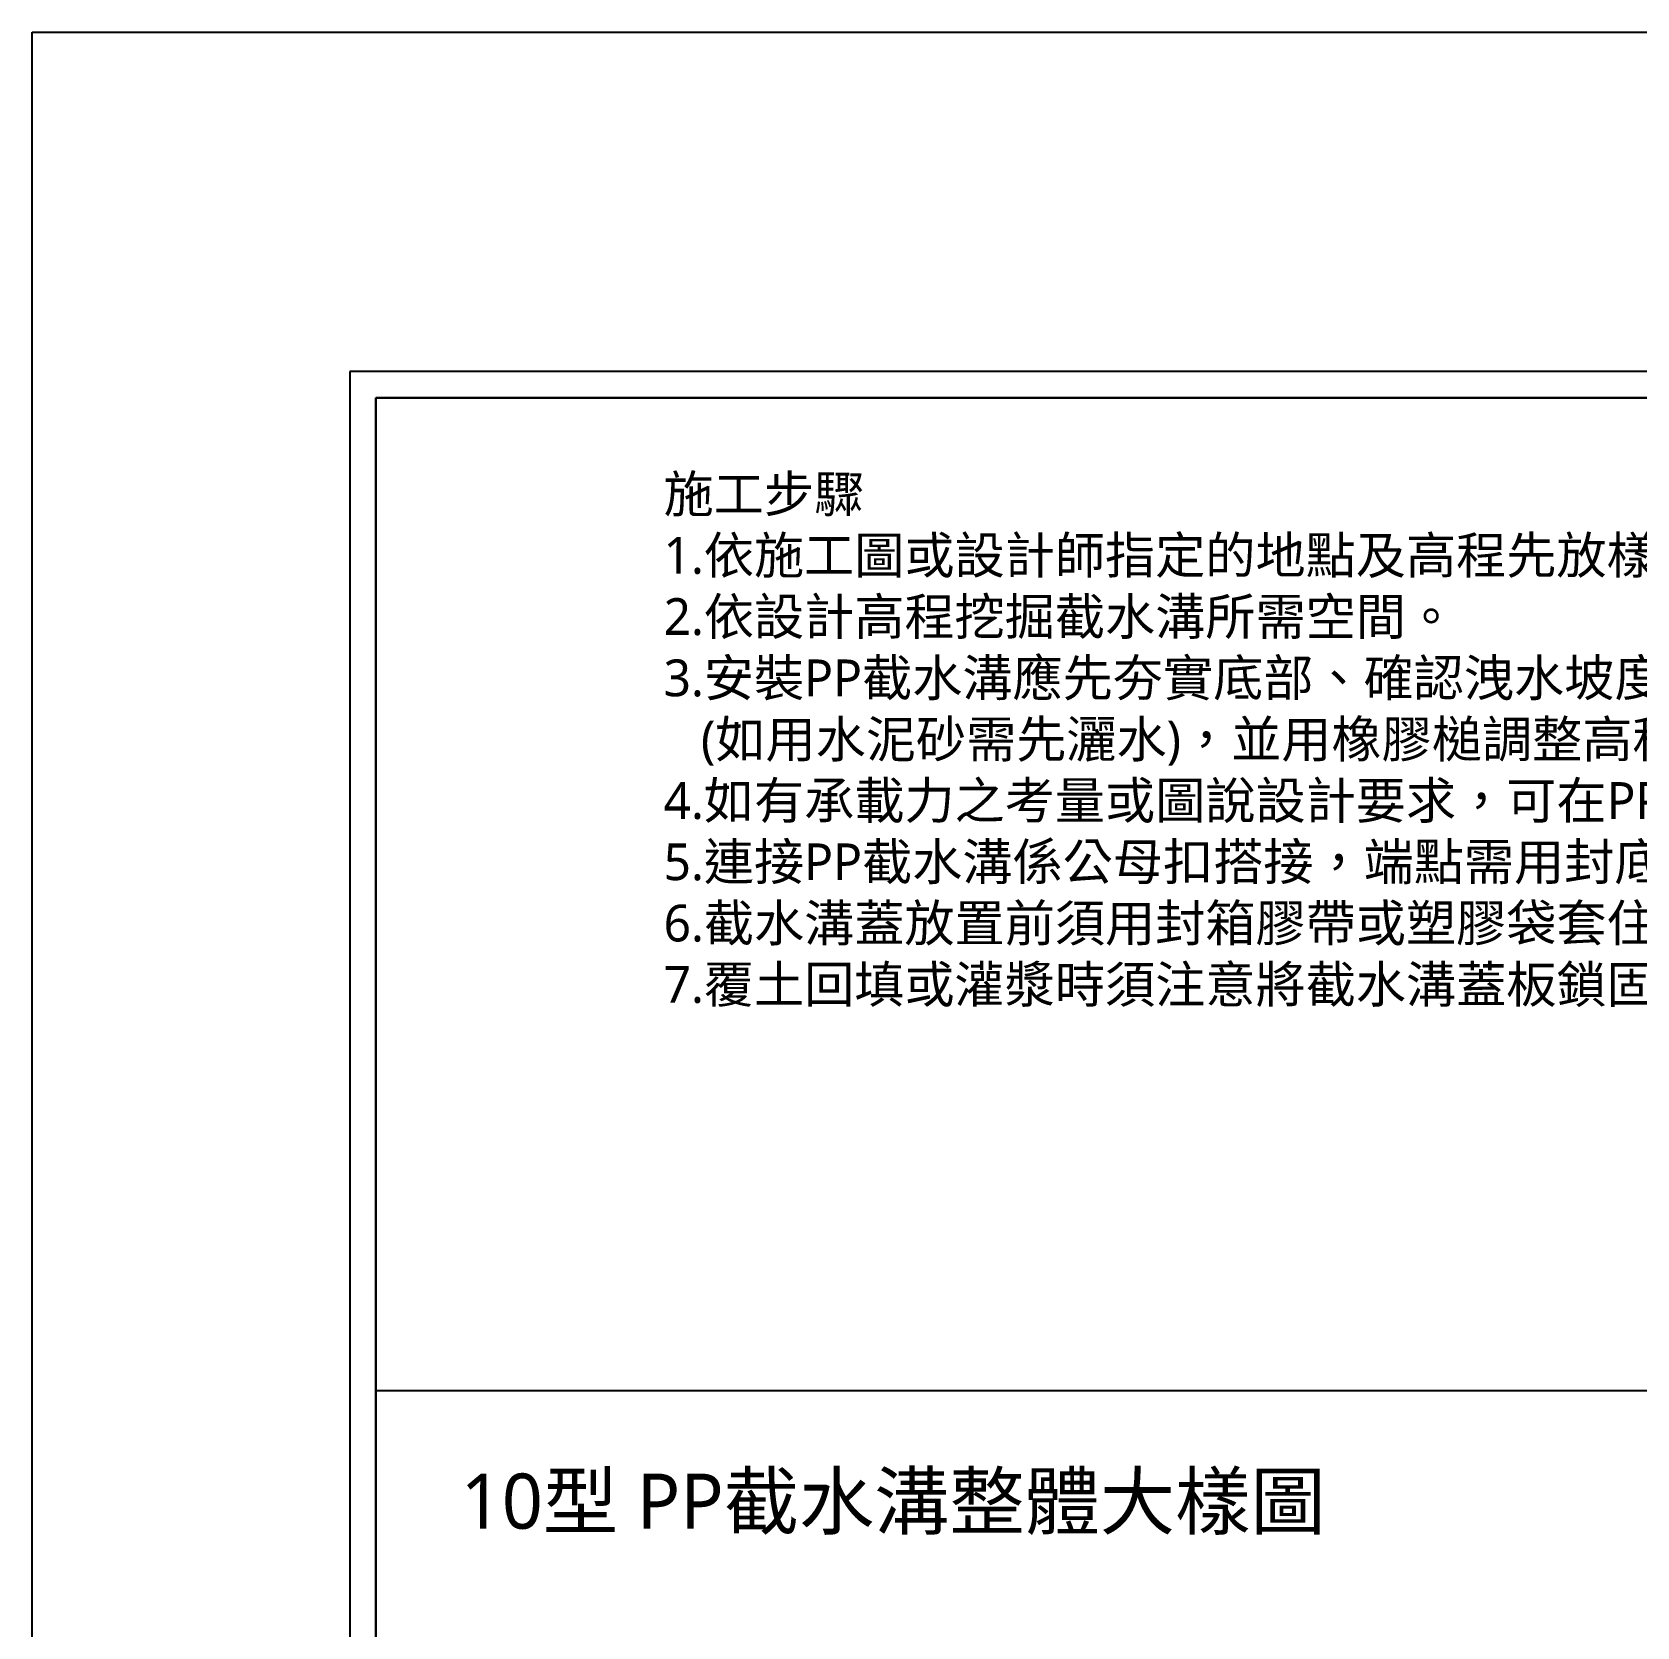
# Model space of a CAD drawing. Header units: millimetres. Extents: x 4267 to 8467, y 166 to 3136.
# Drawn here: x 4267 to 5140, y 2268 to 3136 of the extents above; entities that cross this region are included whole.
import ezdxf

# ---------------------------------------------------------------- set-up
doc = ezdxf.new("R2010")
doc.units = ezdxf.units.MM
doc.styles.add('微軟正黑體', font='Microsoft JhengHei.ttf')

msp = doc.modelspace()

# ---------------------------------------------------------------- linework, layer by layer
for p, q in [((4266.79, 3135.54, 163.19), (8466.79, 3135.54, 163.19)), ((4266.79, 165.54, 163.19), (4266.79, 3135.54, 163.19)), ((4453.83, 2936.72, 163.19), (8279.75, 2936.72, 163.19)), ((4453.83, 557.54, 163.19), (4453.83, 2936.72, 163.19)), ((8279.75, 2936.72, 163.19), (4453.83, 2936.72, 163.19)), ((4453.83, 2936.72, 163.19), (4453.83, 365.28, 163.19)), ((4453.83, 2396.82, 163.19), (6058.11, 2396.82, 163.19))]:
    msp.add_line(p, q)
at = {"color": 4}
for p, q in [((8293.96, 2950.94, 163.19), (4439.61, 2950.94, 163.19)), ((4439.61, 2950.94, 163.19), (4439.61, 351.07, 163.19))]:
    msp.add_line(p, q, dxfattribs=at)

# ---------------------------------------------------------------- texts
at = {"attachment_point": 1, "style": '微軟正黑體'}
for s, width, heights, insert, char_height in [('{\\fMicrosoft JhengHei|b0|i0|c136|p34;施工步驟\\P1.依施工圖或設計師指定的地點及高程先放樣確認PP截水溝位置。\\H2.01757x; \\H0.49565x;\\P2.依設計高程挖掘截水溝所需空間。\\H1.68177x; \\H0.59461x;\\P3.安裝PP截水溝應先夯實底部、確認洩水坡度、高程並依圖說於挖掘溝鋪上細砂、碎石或灑上水泥砂後安裝截水溝\\H1.7937x; \\H0.55751x;\\P   (如用水泥砂需先灑水)，並用橡膠槌調整高程。\\H1.75381x; \\H0.57019x;\\P4.如有承載力之考量或圖說設計要求，可在PP截水溝兩側打上5～15cm混凝土以強化支撐能力。\\H1.77001x; \\H0.56497x;\\P5.連接PP截水溝係公母扣搭接，端點需用封底蓋收尾。\\H1.76396x; \\H0.56691x;\\P6.截水溝蓋放置前須用封箱膠帶或塑膠袋套住，避免泥沙掉入溝內。\\H1.76404x; \\H0.56688x;\\P7.覆土回填或灌漿時須注意將截水溝蓋板鎖固，以防止變形。\\H1.76757x; }', 1326.5775, [462.7], (4610.31, 2894.4, 326.37), 20), ('10型 PP截水溝整體大樣圖', 548.6046, [0], (4499.97, 2351.65, 326.37), 30)]:
    msp.add_mtext_dynamic_manual_height_columns(s, width=width, gutter_width=16.92, heights=heights, dxfattribs=dict(at, insert=insert, char_height=char_height))

doc.saveas('drawing.dxf')
